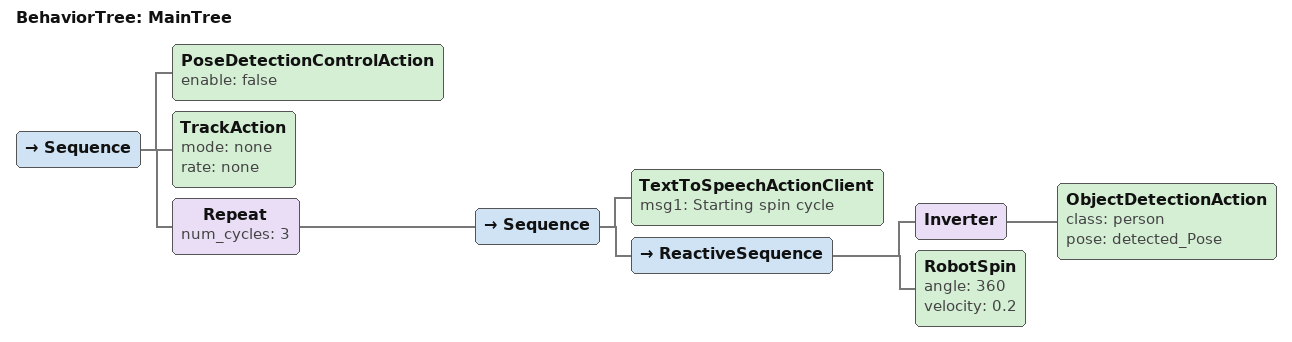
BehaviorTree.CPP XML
<root BTCPP_format="4" main_tree_to_execute="MainTree">
	<BehaviorTree ID="MainTree">
		<Sequence>
  		<PoseDetectionControlAction enable="false" />
			<TrackAction mode="none" rate="none" />
			<Repeat num_cycles="3">
				<Sequence>
					<TextToSpeechActionClient msg1="Starting spin cycle" />
					<ReactiveSequence>
						<Inverter>
							<ObjectDetectionAction class="person" pose="detected_Pose" />
						</Inverter>
						<RobotSpin angle="360" velocity="0.2" />
					</ReactiveSequence>
				</Sequence>
			</Repeat>
		</Sequence>

	</BehaviorTree>
</root>
